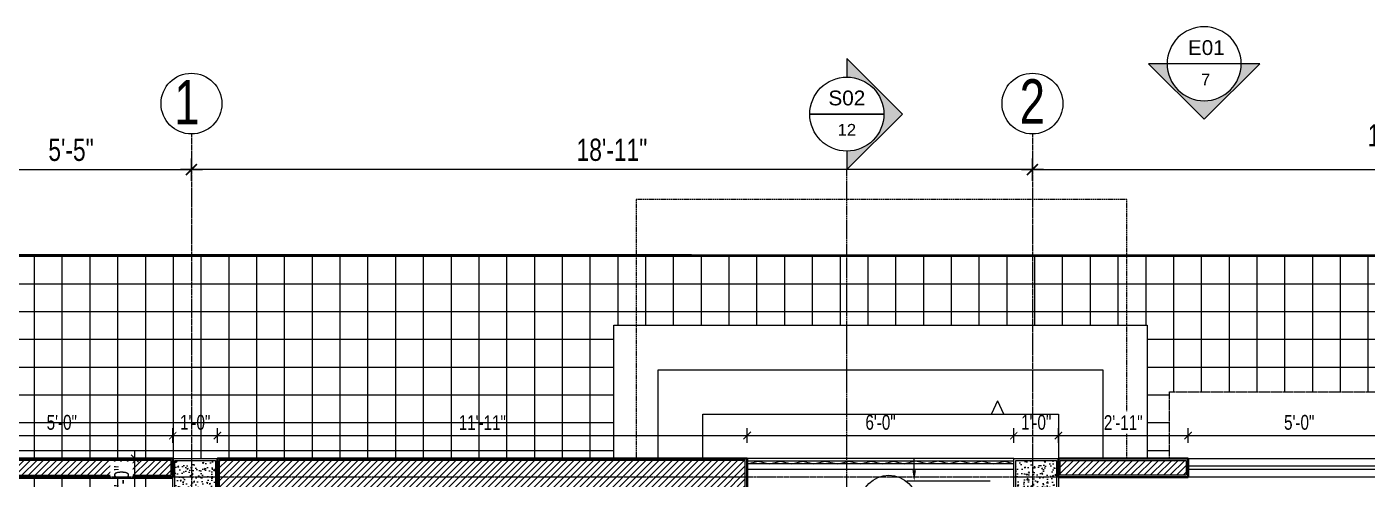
# Model space of a CAD drawing. Header units: inches. Extents: x 985 to 11353, y 526 to 2181.
# Drawn here: x 6573.3 to 6935, y 1804.7 to 1927 of the extents above; entities that cross this region are included whole.
import ezdxf
from ezdxf.enums import TextEntityAlignment as Align

# ---------------------------------------------------------------- set-up
doc = ezdxf.new("R2010")
doc.units = ezdxf.units.IN
doc.header["$MEASUREMENT"] = 0
for name, pattern in [('ACAD_ISO12W100', [21, 12, -3, 0, -3, 0, -3]), ('DASH', [0.35, 0.25, -0.1]), ('PHANTOMX2', [5, 2.5, -0.5, 0.5, -0.5, 0.5, -0.5])]:
    doc.linetypes.add(name, pattern=pattern)
for name, color, linetype, lineweight in [('COLUMN', 1, 'Continuous', 25), ('Dimension', 22, 'Continuous', 13), ('Elevation Marker', 252, 'Continuous', 15), ('Glass', 5, 'Continuous', 9), ('grid', 9, 'Continuous', 13), ('Grid marker', 161, 'Continuous', 15), ('Grid Text', 5, 'Continuous', 15), ('HACTH', 8, 'Continuous', 9), ('I-DOOR-IDEN-N', 7, 'Continuous', 15), ('Plaster Line', 5, 'Continuous', 15), ('Porch', 90, 'Continuous', 15), ('railing', 232, 'Continuous', 15), ('Stair', 86, 'Continuous', 18), ('Sunshed', 5, 'Continuous', 15), ('wall 05', 3, 'Continuous', 40), ('WINDOW', 140, 'Continuous', 9)]:
    doc.layers.add(name, color=color, linetype=linetype, lineweight=lineweight)
doc.layers.add('FREE-TEXT', color=7, linetype='Continuous')
doc.layers.add('HORN SROBE WIRING', color=1, linetype='Continuous')
doc.styles.add('Arial', font='arial.ttf')
doc.styles.get("Standard").update_dxf_attribs({"font": 'isocp3.shx'})
doc.styles.add('Swiss721', font='swisscl.ttf')
doc.dimstyles.new('DIM08', dxfattribs={"dimtxt": 8, "dimasz": 4, "dimexe": 4, "dimexo": 0, "dimgap": 3, "dimtad": 1, "dimdec": 1, "dimzin": 3, "dimdsep": 46, "dimlunit": 4, "dimtxsty": 'Swiss721', "dimblk": 'ARCHTICK', "dimcen": 0, "dimdle": 4, "dimclrd": 256, "dimclre": 256, "dimclrt": 256, "dimadec": 0, "dimazin": 0, "dimtfac": 1, "dimtdec": 1, "dimtofl": 0, "dimtmove": 0, "dimatfit": 3, "dimldrblk": 'ARCHTICK', "dimfxl": 4, "dimfxlon": 1, "dimtfill": 1, "dimtolj": 1, "dimtzin": 0, "dimlwd": 9, "dimlwe": 9, "dimarcsym": 0})
doc.dimstyles.get("Standard").update_dxf_attribs({"dimtxt": 2, "dimasz": 3, "dimexe": 2, "dimexo": 2, "dimgap": 1, "dimtad": 0, "dimtih": 1, "dimtoh": 1, "dimdec": 1, "dimzin": 0, "dimdsep": 46, "dimtxsty": 'Standard', "dimcen": 0, "dimclrd": 256, "dimclre": 256, "dimclrt": 256, "dimadec": 1, "dimazin": 0, "dimtfac": 1, "dimtdec": 1, "dimtofl": 0, "dimtmove": 0, "dimatfit": 3, "dimfxl": 1, "dimtolj": 1, "dimtzin": 0, "dimlwd": -1, "dimlwe": -1, "dimarcsym": 0})
pattern_1 = [(45, (-115482.1609, -169903.1285), (-0.8838834765, 0.8838834765), [])]

# ---------------------------------------------------------------- blocks, each defined once
blk = doc.blocks.new('C 12X12')
at = {"layer": 'HACTH'}
h = blk.add_hatch(dxfattribs=at)
h.set_pattern_fill('AR-CONC', color=256, scale=0.5, style=0)
h.set_pattern_definition([(50, (0, 0), (3.58630091, -0.313760675), [0.375, -4.125]), (355, (0, 0), (-0.69375667, 3.76096067), [0.3, -3.3]), (100.4514, (0.299, -0.026), (2.89254691, 3.44719771), [0.31870095, -3.50571056]), (46.1842, (0, 1), (5.33620524, -0.82759507), [0.5625, -6.1875]), (96.6356, (0.4447, 0.931), (4.67331353, 4.87058935), [0.47805144, -5.258565]), (351.1842, (0, 1), (4.67330973, 4.870593), [0.45, -4.95]), (21, (0.5, 0.75), (2.98453526, -2.01309445), [0.375, -4.125]), (326, (0.5, 0.75), (1.21657666, 3.62575023), [0.3, -3.3]), (71.4514, (0.7487, 0.5822), (4.20111314, 1.61265248), [0.31870095, -3.50571056]), (37.5, (0, 0), (0.060799277, 1.66446927), [0, -3.26, 0, -3.35, 0, -3.3125]), (7.5, (0, 0), (1.315347687, 1.97205856), [0, -1.91, 0, -3.185, 0, -1.2625]), (327.5, (-1.115, 0), (2.66911218, -0.112774359), [0, -1.25, 0, -3.9, 0, -5.175]), (317.5, (-1.615, 0), (2.915930847, 0.50052491), [0, -1.625, 0, -2.59, 0, -3.675])])
h.paths.add_polyline_path([(88279, -6819.5), (88279, -6808.5), (88268, -6808.5), (88268, -6819.5)])
at = {"layer": 'COLUMN'}
blk.add_lwpolyline([(88267.5, -6808), (88279.5, -6808), (88279.5, -6820), (88267.5, -6820)], close=True, dxfattribs=at)
at = {"layer": 'Plaster Line'}
blk.add_lwpolyline([(88268, -6808.5), (88279, -6808.5), (88279, -6819.5), (88268, -6819.5)], close=True, dxfattribs=at)
blk = doc.blocks.new('_ArchTick')
at = {"color": 0, "linetype": 'ByBlock', "const_width": 0.15}
blk.add_lwpolyline([(-0.5, -0.5), (0.5, 0.5)], dxfattribs=at)
blk = doc.blocks.new('*D241')
at = {"layer": 'Defpoints', "color": 0, "transparency": 16777216}
for p in [(6612.69, 1810.28), (6612.69, 1798.28)]:
    blk.add_point(p, dxfattribs=at)
at = {"layer": 'Dimension', "lineweight": 9, "transparency": 16777216}
for p, q in [((6604.4, 1810.28), (6600.4, 1810.28)), ((6602.4, 1796.28), (6602.4, 1812.28)), ((6604.4, 1798.28), (6600.4, 1798.28))]:
    blk.add_line(p, q, dxfattribs=at)
at = {"layer": 'Dimension', "lineweight": 9, "transparency": 16777216, "xscale": 2, "yscale": 2, "zscale": 2}
for p, rotation in [((6602.4, 1810.28), 90), ((6602.4, 1798.28), 270)]:
    blk.add_blockref('_ArchTick', p, dxfattribs=dict(at, rotation=rotation))
at = {"layer": 'Dimension', "transparency": 16777216, "insert": (6598.85, 1804.33), "char_height": 4, "attachment_point": 5, "rotation": 90, "style": 'Swiss721', "bg_fill": 3, "box_fill_scale": 1.25, "bg_fill_color": 256, "bg_fill_true_color": 13158600, "bg_fill_transparency": 0}
blk.add_mtext('\\A1;1\'-0"', dxfattribs=at)
at = {"layer": 'Defpoints', "color": 0, "transparency": 16777216}
blk.add_point((6602.4, 1810.28), dxfattribs=at)
blk = doc.blocks.new('*D247')
at = {"layer": 'Defpoints', "color": 0, "transparency": 16777216}
for p in [(6612.69, 1816.49), (6552.69, 1810.28), (6612.69, 1810.28)]:
    blk.add_point(p, dxfattribs=at)
at = {"layer": 'Dimension', "lineweight": 9, "transparency": 16777216}
for p, q in [((6550.69, 1816.49), (6614.69, 1816.49)), ((6552.69, 1814.49), (6552.69, 1818.49)), ((6612.69, 1814.49), (6612.69, 1818.49))]:
    blk.add_line(p, q, dxfattribs=at)
at = {"layer": 'Dimension', "lineweight": 9, "transparency": 16777216, "xscale": 2, "yscale": 2, "zscale": 2, "rotation": 180}
blk.add_blockref('_ArchTick', (6552.69, 1816.49), dxfattribs=at)
at = {"layer": 'Dimension', "lineweight": 9, "transparency": 16777216, "xscale": 2, "yscale": 2, "zscale": 2}
blk.add_blockref('_ArchTick', (6612.69, 1816.49), dxfattribs=at)
at = {"layer": 'Dimension', "transparency": 16777216, "insert": (6582.69, 1820.04), "char_height": 4, "attachment_point": 5, "style": 'Swiss721', "bg_fill": 3, "box_fill_scale": 1.25, "bg_fill_color": 256, "bg_fill_true_color": 13158600, "bg_fill_transparency": 0}
blk.add_mtext('\\A1;5\'-0"', dxfattribs=at)
blk = doc.blocks.new('*D248')
at = {"layer": 'Defpoints', "color": 0, "transparency": 16777216}
for p in [(6612.69, 1810.28), (6624.69, 1810.28)]:
    blk.add_point(p, dxfattribs=at)
at = {"layer": 'Dimension', "lineweight": 9, "transparency": 16777216}
for p, q in [((6610.69, 1816.49), (6626.69, 1816.49)), ((6612.69, 1814.49), (6612.69, 1818.49)), ((6624.69, 1814.49), (6624.69, 1818.49))]:
    blk.add_line(p, q, dxfattribs=at)
at = {"layer": 'Dimension', "lineweight": 9, "transparency": 16777216, "xscale": 2, "yscale": 2, "zscale": 2, "rotation": 180}
blk.add_blockref('_ArchTick', (6612.69, 1816.49), dxfattribs=at)
at = {"layer": 'Dimension', "lineweight": 9, "transparency": 16777216, "xscale": 2, "yscale": 2, "zscale": 2}
blk.add_blockref('_ArchTick', (6624.69, 1816.49), dxfattribs=at)
at = {"layer": 'Dimension', "transparency": 16777216, "insert": (6618.69, 1820.04), "char_height": 4, "attachment_point": 5, "style": 'Swiss721', "bg_fill": 3, "box_fill_scale": 1.25, "bg_fill_color": 256, "bg_fill_true_color": 13158600, "bg_fill_transparency": 0}
blk.add_mtext('\\A1;1\'-0"', dxfattribs=at)
at = {"layer": 'Defpoints', "color": 0, "transparency": 16777216}
blk.add_point((6624.69, 1816.49), dxfattribs=at)
blk = doc.blocks.new('*D288')
at = {"layer": 'Defpoints', "color": 0, "transparency": 16777216}
for p in [(6767.69, 1816.49), (6624.69, 1810.28), (6767.69, 1810.29)]:
    blk.add_point(p, dxfattribs=at)
at = {"layer": 'Dimension', "lineweight": 9, "transparency": 16777216}
for p, q in [((6622.69, 1816.49), (6769.69, 1816.49)), ((6624.69, 1814.49), (6624.69, 1818.49)), ((6767.69, 1814.49), (6767.69, 1818.49))]:
    blk.add_line(p, q, dxfattribs=at)
at = {"layer": 'Dimension', "lineweight": 9, "transparency": 16777216, "xscale": 2, "yscale": 2, "zscale": 2, "rotation": 180}
blk.add_blockref('_ArchTick', (6624.69, 1816.49), dxfattribs=at)
at = {"layer": 'Dimension', "lineweight": 9, "transparency": 16777216, "xscale": 2, "yscale": 2, "zscale": 2}
blk.add_blockref('_ArchTick', (6767.69, 1816.49), dxfattribs=at)
at = {"layer": 'Dimension', "transparency": 16777216, "insert": (6696.19, 1819.99), "char_height": 4, "attachment_point": 5, "style": 'Swiss721', "bg_fill": 3, "box_fill_scale": 1.25, "bg_fill_color": 256, "bg_fill_true_color": 13158600, "bg_fill_transparency": 0}
blk.add_mtext('\\A1;11\'-11"', dxfattribs=at)
blk = doc.blocks.new('*D289')
at = {"layer": 'Defpoints', "color": 0, "transparency": 16777216}
for p in [(6839.69, 1816.49), (6767.69, 1810.29), (6839.69, 1810.29)]:
    blk.add_point(p, dxfattribs=at)
at = {"layer": 'Dimension', "lineweight": 9, "transparency": 16777216}
for p, q in [((6765.69, 1816.49), (6841.69, 1816.49)), ((6767.69, 1814.49), (6767.69, 1818.49)), ((6839.69, 1814.49), (6839.69, 1818.49))]:
    blk.add_line(p, q, dxfattribs=at)
at = {"layer": 'Dimension', "lineweight": 9, "transparency": 16777216, "xscale": 2, "yscale": 2, "zscale": 2, "rotation": 180}
blk.add_blockref('_ArchTick', (6767.69, 1816.49), dxfattribs=at)
at = {"layer": 'Dimension', "lineweight": 9, "transparency": 16777216, "xscale": 2, "yscale": 2, "zscale": 2}
blk.add_blockref('_ArchTick', (6839.69, 1816.49), dxfattribs=at)
at = {"layer": 'Dimension', "transparency": 16777216, "insert": (6803.69, 1820.04), "char_height": 4, "attachment_point": 5, "style": 'Swiss721', "bg_fill": 3, "box_fill_scale": 1.25, "bg_fill_color": 256, "bg_fill_true_color": 13158600, "bg_fill_transparency": 0}
blk.add_mtext('\\A1;6\'-0"', dxfattribs=at)
blk = doc.blocks.new('*D290')
at = {"layer": 'Defpoints', "color": 0, "transparency": 16777216}
for p in [(6839.69, 1810.29), (6851.69, 1810.28)]:
    blk.add_point(p, dxfattribs=at)
at = {"layer": 'Dimension', "lineweight": 9, "transparency": 16777216}
for p, q in [((6837.69, 1816.49), (6853.69, 1816.49)), ((6839.69, 1814.49), (6839.69, 1818.49)), ((6851.69, 1814.49), (6851.69, 1818.49))]:
    blk.add_line(p, q, dxfattribs=at)
at = {"layer": 'Dimension', "lineweight": 9, "transparency": 16777216, "xscale": 2, "yscale": 2, "zscale": 2, "rotation": 180}
blk.add_blockref('_ArchTick', (6839.69, 1816.49), dxfattribs=at)
at = {"layer": 'Dimension', "lineweight": 9, "transparency": 16777216, "xscale": 2, "yscale": 2, "zscale": 2}
blk.add_blockref('_ArchTick', (6851.69, 1816.49), dxfattribs=at)
at = {"layer": 'Dimension', "transparency": 16777216, "insert": (6845.69, 1820.04), "char_height": 4, "attachment_point": 5, "style": 'Swiss721', "bg_fill": 3, "box_fill_scale": 1.25, "bg_fill_color": 256, "bg_fill_true_color": 13158600, "bg_fill_transparency": 0}
blk.add_mtext('\\A1;1\'-0"', dxfattribs=at)
at = {"layer": 'Defpoints', "color": 0, "transparency": 16777216}
blk.add_point((6851.69, 1816.49), dxfattribs=at)
blk = doc.blocks.new('*D291')
at = {"layer": 'Defpoints', "color": 0, "transparency": 16777216}
for p in [(6886.69, 1816.49), (6851.69, 1810.28), (6886.69, 1810.29)]:
    blk.add_point(p, dxfattribs=at)
at = {"layer": 'Dimension', "lineweight": 9, "transparency": 16777216}
for p, q in [((6849.69, 1816.49), (6888.69, 1816.49)), ((6851.69, 1814.49), (6851.69, 1818.49)), ((6886.69, 1814.49), (6886.69, 1818.49))]:
    blk.add_line(p, q, dxfattribs=at)
at = {"layer": 'Dimension', "lineweight": 9, "transparency": 16777216, "xscale": 2, "yscale": 2, "zscale": 2, "rotation": 180}
blk.add_blockref('_ArchTick', (6851.69, 1816.49), dxfattribs=at)
at = {"layer": 'Dimension', "lineweight": 9, "transparency": 16777216, "xscale": 2, "yscale": 2, "zscale": 2}
blk.add_blockref('_ArchTick', (6886.69, 1816.49), dxfattribs=at)
at = {"layer": 'Dimension', "transparency": 16777216, "insert": (6869.19, 1820), "char_height": 4, "attachment_point": 5, "style": 'Swiss721', "bg_fill": 3, "box_fill_scale": 1.25, "bg_fill_color": 256, "bg_fill_true_color": 13158600, "bg_fill_transparency": 0}
blk.add_mtext('\\A1;2\'-11"', dxfattribs=at)
blk = doc.blocks.new('*D292')
at = {"layer": 'Defpoints', "color": 0, "transparency": 16777216}
for p in [(6946.69, 1816.49), (6886.69, 1810.29), (6946.69, 1810.28)]:
    blk.add_point(p, dxfattribs=at)
at = {"layer": 'Dimension', "lineweight": 9, "transparency": 16777216}
for p, q in [((6884.69, 1816.49), (6948.69, 1816.49)), ((6886.69, 1814.49), (6886.69, 1818.49)), ((6946.69, 1814.49), (6946.69, 1818.49))]:
    blk.add_line(p, q, dxfattribs=at)
at = {"layer": 'Dimension', "lineweight": 9, "transparency": 16777216, "xscale": 2, "yscale": 2, "zscale": 2, "rotation": 180}
blk.add_blockref('_ArchTick', (6886.69, 1816.49), dxfattribs=at)
at = {"layer": 'Dimension', "lineweight": 9, "transparency": 16777216, "xscale": 2, "yscale": 2, "zscale": 2}
blk.add_blockref('_ArchTick', (6946.69, 1816.49), dxfattribs=at)
at = {"layer": 'Dimension', "transparency": 16777216, "insert": (6916.69, 1820.04), "char_height": 4, "attachment_point": 5, "style": 'Swiss721', "bg_fill": 3, "box_fill_scale": 1.25, "bg_fill_color": 256, "bg_fill_true_color": 13158600, "bg_fill_transparency": 0}
blk.add_mtext('\\A1;5\'-0"', dxfattribs=at)
blk = doc.blocks.new('wall&door')
at = {"color": 0, "linetype": 'ByBlock', "lineweight": -2}
blk.add_circle((0, 0), 3.04, dxfattribs=at)
at = {"color": 0, "linetype": 'ByBlock', "lineweight": -2, "ltscale": 25.4, "style": 'Arial'}
blk.add_attdef('PT1', text='', height=1.6, dxfattribs=at).set_placement((0, 0), align=Align.MIDDLE_CENTER)
blk = doc.blocks.new('*D337')
at = {"layer": 'Defpoints', "color": 0, "transparency": 16777216}
for p in [(6617.69, 1888.36), (6552.69, 1865.29), (6617.69, 1865.29)]:
    blk.add_point(p, dxfattribs=at)
at = {"layer": 'Dimension', "lineweight": 9, "transparency": 16777216}
for p, q in [((6552.69, 1885.36), (6552.69, 1891.36)), ((6617.69, 1885.36), (6617.69, 1891.36)), ((6549.69, 1888.36), (6620.69, 1888.36))]:
    blk.add_line(p, q, dxfattribs=at)
at = {"layer": 'Dimension', "lineweight": 9, "transparency": 16777216, "xscale": 3, "yscale": 3, "zscale": 3, "rotation": 180}
blk.add_blockref('_ArchTick', (6552.69, 1888.36), dxfattribs=at)
at = {"layer": 'Dimension', "lineweight": 9, "transparency": 16777216, "xscale": 3, "yscale": 3, "zscale": 3}
blk.add_blockref('_ArchTick', (6617.69, 1888.36), dxfattribs=at)
at = {"layer": 'Dimension', "transparency": 16777216, "insert": (6585.19, 1893.67), "char_height": 6, "attachment_point": 5, "style": 'Swiss721', "bg_fill": 3, "box_fill_scale": 1.25, "bg_fill_color": 256, "bg_fill_true_color": 13158600, "bg_fill_transparency": 0}
blk.add_mtext('\\A1;5\'-5"', dxfattribs=at)
blk = doc.blocks.new('*D338')
at = {"layer": 'Defpoints', "color": 0, "transparency": 16777216}
for p in [(6617.69, 1888.36), (6844.69, 1867.31), (6617.69, 1865.29)]:
    blk.add_point(p, dxfattribs=at)
at = {"layer": 'Dimension', "lineweight": 9, "transparency": 16777216}
for p, q in [((6617.69, 1885.36), (6617.69, 1891.36)), ((6844.69, 1885.36), (6844.69, 1891.36)), ((6847.69, 1888.36), (6614.69, 1888.36))]:
    blk.add_line(p, q, dxfattribs=at)
at = {"layer": 'Dimension', "lineweight": 9, "transparency": 16777216, "xscale": 3, "yscale": 3, "zscale": 3, "rotation": 180}
blk.add_blockref('_ArchTick', (6617.69, 1888.36), dxfattribs=at)
at = {"layer": 'Dimension', "lineweight": 9, "transparency": 16777216, "xscale": 3, "yscale": 3, "zscale": 3}
blk.add_blockref('_ArchTick', (6844.69, 1888.36), dxfattribs=at)
at = {"layer": 'Dimension', "transparency": 16777216, "insert": (6731.19, 1893.68), "char_height": 6, "attachment_point": 5, "style": 'Swiss721', "bg_fill": 3, "box_fill_scale": 1.25, "bg_fill_color": 256, "bg_fill_true_color": 13158600, "bg_fill_transparency": 0}
blk.add_mtext('\\A1;18\'-11"', dxfattribs=at)
blk = doc.blocks.new('*D339')
at = {"layer": 'Defpoints', "color": 0, "transparency": 16777216}
for p in [(7048.19, 1888.36), (6844.69, 1867.31), (7048.19, 1865.29)]:
    blk.add_point(p, dxfattribs=at)
at = {"layer": 'Dimension', "lineweight": 9, "transparency": 16777216}
for p, q in [((6844.69, 1885.36), (6844.69, 1891.36)), ((7048.19, 1885.36), (7048.19, 1891.36)), ((6841.69, 1888.36), (7051.19, 1888.36))]:
    blk.add_line(p, q, dxfattribs=at)
at = {"layer": 'Dimension', "lineweight": 9, "transparency": 16777216, "xscale": 3, "yscale": 3, "zscale": 3, "rotation": 180}
blk.add_blockref('_ArchTick', (6844.69, 1888.36), dxfattribs=at)
at = {"layer": 'Dimension', "lineweight": 9, "transparency": 16777216, "xscale": 3, "yscale": 3, "zscale": 3}
blk.add_blockref('_ArchTick', (7048.19, 1888.36), dxfattribs=at)
at = {"layer": 'Dimension', "transparency": 16777216, "insert": (6946.44, 1897.63), "char_height": 6, "attachment_point": 5, "style": 'Swiss721', "bg_fill": 3, "box_fill_scale": 1.25, "bg_fill_color": 256, "bg_fill_true_color": 13158600, "bg_fill_transparency": 0}
blk.add_mtext('\\A1;16\'-11{\\H1.000000x;\\S1/2;}"', dxfattribs=at)
blk = doc.blocks.new('*U89')
h = blk.add_hatch(color=252)
h.dxf.hatch_style = 1
h.paths.add_polyline_path([(-500, 0), (-750, 0), (0, -750), (750, 0), (500, 0, -0.414214), (0, -500, -0.414214)])
at = {"linetype": 'ByBlock', "lineweight": -2}
blk.add_line((-500, 0), (500, 0), dxfattribs=at)
at = {"color": 6}
for p, q in [((0, -750), (750, 0)), ((500, 0), (750, 0)), ((-750, 0), (0, -750)), ((-750, 0), (-500, 0))]:
    blk.add_line(p, q, dxfattribs=at)
blk.add_circle((0, 0), 500)
at = {"color": 3, "style": 'Arial'}
blk.add_attdef('S01', text='', height=200, dxfattribs=at).set_placement((0, 319), align=Align.TOP_CENTER)
at = {"color": 6, "style": 'Arial'}
blk.add_attdef('IN-201', text='', height=160, dxfattribs=at).set_placement((0, -133), align=Align.TOP_CENTER)
blk = doc.blocks.new('*D439')
at = {"layer": 'Defpoints', "color": 0, "transparency": 16777216}
for p in [(6835.29, 1804.14), (6812.77, 1760), (6835.29, 1760)]:
    blk.add_point(p, dxfattribs=at)
at = {"layer": 'FREE-TEXT', "transparency": 16777216}
for p, q in [((6812.77, 1807.14), (6812.77, 1810.14)), ((6833.29, 1804.14), (6810.77, 1804.14)), ((6833.29, 1760), (6810.77, 1760)), ((6812.77, 1757), (6812.77, 1754))]:
    blk.add_line(p, q, dxfattribs=at)
for points in [[(6812.27, 1807.14), (6813.27, 1807.14), (6812.77, 1804.14)], [(6812.27, 1757), (6813.27, 1757), (6812.77, 1760)]]:
    blk.add_solid(points, dxfattribs=at)
at = {"layer": 'FREE-TEXT', "transparency": 16777216, "insert": (6812.77, 1782.07), "char_height": 10, "attachment_point": 5, "rotation": 90}
blk.add_mtext('\\A1;3\'-8.1"', dxfattribs=at)

msp = doc.modelspace()

# ---------------------------------------------------------------- hatches: boundary and pattern name
at = {"layer": 'HACTH'}
h = msp.add_hatch(dxfattribs=at)
h.set_pattern_fill('ANSI31', color=256, scale=10, style=0)
h.set_pattern_definition(pattern_1)
h.paths.add_polyline_path([(6612.19, 1805.78), (6612.19, 1809.78), (6553.19, 1809.78), (6553.19, 1805.78)])
h = msp.add_hatch(dxfattribs=at)
h.set_pattern_fill('ANSI31', color=256, scale=10, style=0)
h.set_pattern_definition(pattern_1)
h.paths.add_polyline_path([(6767.19, 1800.79), (6767.19, 1809.78), (6625.19, 1809.78), (6625.19, 1800.79)])
h = msp.add_hatch(dxfattribs=at)
h.set_pattern_fill('ANSI31', color=256, scale=10, style=0)
h.set_pattern_definition([(45, (-115481.6609, -169903.1285), (-0.8838834765, 0.8838834765), [])])
h.paths.add_polyline_path([(6852.19, 1809.78), (6852.19, 1805.78), (6886.19, 1805.78), (6886.19, 1809.78)])
at = {"layer": 'Plaster Line'}
h = msp.add_hatch(dxfattribs=at)
h.set_pattern_fill('ANSI31', color=256, scale=100, style=0)
h.set_pattern_definition([(45, (-112254.609, -171244.823), (-8.8388348, 8.8388348), [])])
h.paths.add_polyline_path([(6891.93, 1809.78), (6882.93, 1809.78), (6882.93, 1805.78), (6891.93, 1805.78)])

# ---------------------------------------------------------------- linework, layer by layer
for p, q in [((6839.69, 1810.29), (6767.69, 1810.29)), ((6839.69, 1809.58), (6767.69, 1809.58)), ((6767.69, 1808.83), (6770.69, 1809.58)), ((6770.69, 1809.58), (6773.69, 1808.83)), ((6773.69, 1808.83), (6776.69, 1809.58)), ((6776.69, 1809.58), (6779.69, 1808.83)), ((6779.69, 1808.83), (6782.69, 1809.58)), ((6782.69, 1809.58), (6785.69, 1808.83)), ((6785.69, 1808.83), (6788.69, 1809.58)), ((6788.69, 1809.58), (6792.19, 1808.83)), ((6792.19, 1808.83), (6795.19, 1809.58)), ((6795.19, 1809.58), (6798.19, 1808.83)), ((6798.19, 1808.83), (6801.19, 1809.58)), ((6801.19, 1809.58), (6804.19, 1808.83)), ((6804.19, 1808.83), (6807.19, 1809.58)), ((6807.19, 1809.58), (6810.19, 1808.83)), ((6813.19, 1809.58), (6810.19, 1808.83)), ((6816.19, 1808.83), (6813.19, 1809.58)), ((6819.19, 1809.58), (6816.19, 1808.83)), ((6822.19, 1808.83), (6819.19, 1809.58)), ((6825.19, 1809.58), (6822.19, 1808.83)), ((6828.19, 1808.83), (6825.19, 1809.58)), ((6831.19, 1809.58), (6828.19, 1808.83)), ((6831.19, 1809.58), (6834.19, 1808.83)), ((6834.19, 1808.83), (6837.19, 1809.58)), ((6837.19, 1809.58), (6839.69, 1808.83)), ((6839.69, 1808.83), (6767.69, 1808.83)), ((6839.69, 1807.32), (6767.69, 1807.32))]:
    msp.add_line(p, q)
at = {"layer": 'Elevation Marker'}
for q in [(6809.59, 1903.36), (6794.59, 1913.36)]:
    msp.add_line((6794.59, 1918.36), q, dxfattribs=at)
at = {"layer": 'Elevation Marker', "linetype": 'ByBlock'}
for p, q in [((6804.59, 1903.36), (6784.59, 1903.36)), ((6784.59, 1903.36), (6804.59, 1903.36))]:
    msp.add_line(p, q, dxfattribs=at)
at = {"layer": 'Glass', "ltscale": 10}
msp.add_lwpolyline([(6946.69, 1808.28), (6946.69, 1807.28), (6886.69, 1807.28), (6886.69, 1808.28)], close=True, dxfattribs=at)
at = {"layer": 'Grid marker'}
for centre in [(6617.69, 1906.2), (6844.69, 1906.2)]:
    msp.add_circle(centre, 8.21, dxfattribs=at)
at = {"layer": 'Plaster Line'}
for points in [[(6553.19, 1805.78), (6612.19, 1805.78), (6612.19, 1809.78), (6553.19, 1809.78)], [(6767.19, 1809.78), (6625.19, 1809.78), (6625.19, 1800.79), (6767.19, 1800.79)], [(6886.19, 1805.78), (6852.19, 1805.78), (6852.19, 1809.78), (6886.19, 1809.78)]]:
    msp.add_lwpolyline(points, close=True, dxfattribs=at)
at = {"layer": 'Porch', "linetype": 'DASH', "ltscale": 1.5}
msp.add_lwpolyline([(6870.19, 1810.28), (6870.19, 1880.29), (6737.69, 1880.29), (6737.69, 1810.28)], dxfattribs=at)
at = {"layer": 'railing', "ltscale": 20}
msp.add_lwpolyline([(6752.69, 1865.29), (6552.69, 1865.29), (6552.69, 1810.28), (6552.69, 1865.29), (7221.69, 1865.29), (7276.7, 1865.29), (7276.7, 1456.28), (7221.19, 1456.28)], dxfattribs=at)
at = {"layer": 'Sunshed', "linetype": 'DASH'}
msp.add_lwpolyline([(6881.69, 1810.28), (6881.69, 1828.28), (6951.69, 1828.28), (6951.69, 1810.28)], dxfattribs=at)
at = {"layer": 'wall 05'}
for points in [[(6552.69, 1805.28), (6612.69, 1805.28), (6612.69, 1810.28), (6552.69, 1810.28)], [(6767.69, 1810.28), (6624.69, 1810.28), (6624.69, 1800.29), (6767.69, 1800.29)], [(6886.69, 1805.28), (6851.69, 1805.28), (6851.69, 1810.28), (6886.69, 1810.28)]]:
    msp.add_lwpolyline(points, close=True, dxfattribs=at)
at = {"layer": 'WINDOW', "ltscale": 10}
msp.add_lwpolyline([(6946.69, 1810.28), (6946.69, 1805.28), (6886.69, 1805.28), (6886.69, 1810.28)], close=True, dxfattribs=at)

# ---------------------------------------------------------------- block references
at = {"layer": 'HACTH'}
for p in [(-81654.81, 8618.28), (-81427.81, 8618.28)]:
    msp.add_blockref('C 12X12', p, dxfattribs=at)
at = {"layer": 'I-DOOR-IDEN-N'}
ref = msp.add_blockref('wall&door', (6805.91, 1798.17), dxfattribs=dict(at, xscale=2.5, yscale=2.5, zscale=2.5))
ref.add_attrib('PT1', 'D107', dxfattribs={"layer": '0', "color": 7, "linetype": 'ByBlock', "lineweight": -2, "ltscale": 25.4, "height": 4, "style": 'Arial'}).set_placement((6805.91, 1798.17), align=Align.MIDDLE_CENTER)

# ---------------------------------------------------------------- texts
at = {"layer": 'Elevation Marker', "style": 'Arial'}
msp.add_attdef('S02', text='De-A', height=4, dxfattribs=at).set_placement((6794.59, 1909.73), align=Align.TOP_CENTER)
at = {"layer": 'Grid Text', "char_height": 12, "attachment_point": 2, "style": 'Swiss721'}
for s, insert in [('1', (6616.45, 1912.57)), ('2', (6844.65, 1912.77))]:
    msp.add_mtext(s, dxfattribs=dict(at, insert=insert))

# ---------------------------------------------------------------- next in the draw order: dimensions: what is measured, and where the dimension line sits
at = {"layer": 'Dimension'}
dim = msp.add_linear_dim(base=(6602.4, 1810.28), p1=(6612.69, 1798.28), p2=(6612.69, 1810.28), angle=90, dimstyle='DIM08', override={"dimscale": 0.5, "dimarcsym": 2}, dxfattribs=at)
dim.commit()
dim.dimension.update_dxf_attribs({"geometry": '*D241', "text_midpoint": (6602.4, 1804.33), "dimtype": 160})

# ---------------------------------------------------------------- next in the draw order: linework, layer by layer
at = {"layer": 'grid', "linetype": 'PHANTOMX2', "ltscale": 0.2}
msp.add_line((7284.15, 1805.28), (6515.44, 1805.28), dxfattribs=at)

# ---------------------------------------------------------------- next in the draw order: dimensions: what is measured, and where the dimension line sits
at = {"layer": 'Dimension'}
dim = msp.add_linear_dim(base=(6612.69, 1816.49), p1=(6552.69, 1810.28), p2=(6612.69, 1810.28), dimstyle='DIM08', override={"dimscale": 0.5, "dimarcsym": 2}, dxfattribs=at)
dim.commit()
dim.dimension.update_dxf_attribs({"geometry": '*D247', "text_midpoint": (6582.69, 1820.04)})

# ---------------------------------------------------------------- next in the draw order: dimensions: what is measured, and where the dimension line sits
dim = msp.add_linear_dim(base=(6624.69, 1816.49), p1=(6612.69, 1810.28), p2=(6624.69, 1810.28), dimstyle='DIM08', override={"dimscale": 0.5, "dimarcsym": 2}, dxfattribs=at)
dim.commit()
dim.dimension.update_dxf_attribs({"geometry": '*D248', "text_midpoint": (6618.69, 1820.04)})

# ---------------------------------------------------------------- next in the draw order: linework, layer by layer
at = {"layer": 'grid', "linetype": 'PHANTOMX2', "ltscale": 0.2}
msp.add_line((6617.69, 1897.99), (6617.69, 1391.54), dxfattribs=at)

# ---------------------------------------------------------------- next in the draw order: dimensions: what is measured, and where the dimension line sits
at = {"layer": 'Dimension'}
dim = msp.add_linear_dim(base=(6767.69, 1816.49), p1=(6624.69, 1810.28), p2=(6767.69, 1810.29), dimstyle='DIM08', override={"dimscale": 0.5, "dimarcsym": 2}, dxfattribs=at)
dim.commit()
dim.dimension.update_dxf_attribs({"geometry": '*D288', "text_midpoint": (6696.19, 1819.99)})

# ---------------------------------------------------------------- next in the draw order: dimensions: what is measured, and where the dimension line sits
for base, p1, p2, override, picture, middle in [((6617.69, 1888.36), (6552.69, 1865.29), (6617.69, 1865.29), {"dimscale": 0.75, "dimarcsym": 1}, '*D337', (6585.19, 1893.67)), ((6839.69, 1816.49), (6767.69, 1810.29), (6839.69, 1810.29), {"dimscale": 0.5, "dimarcsym": 2}, '*D289', (6803.69, 1820.04))]:
    dim = msp.add_linear_dim(base=base, p1=p1, p2=p2, dimstyle='DIM08', override=override, dxfattribs=at)
    dim.commit()
    dim.dimension.update_dxf_attribs({"geometry": picture, "text_midpoint": middle})

# ---------------------------------------------------------------- next in the draw order: linework, layer by layer
at = {"layer": 'HORN SROBE WIRING'}
msp.add_line((6835.28, 1825.85), (6833.67, 1822.33), dxfattribs=at)

# ---------------------------------------------------------------- next in the draw order: dimensions: what is measured, and where the dimension line sits
at = {"layer": 'Dimension'}
dim = msp.add_linear_dim(base=(6851.69, 1816.49), p1=(6839.69, 1810.29), p2=(6851.69, 1810.28), dimstyle='DIM08', override={"dimscale": 0.5, "dimarcsym": 2}, dxfattribs=at)
dim.commit()
dim.dimension.update_dxf_attribs({"geometry": '*D290', "text_midpoint": (6845.69, 1820.04)})
at = {"layer": 'FREE-TEXT'}
dim = msp.add_linear_dim(base=(6812.77, 1760), p1=(6835.29, 1804.14), p2=(6835.29, 1760), angle=90, dimstyle='Standard', override={"dimtxt": 10, "dimtih": 0, "dimtoh": 0, "dimlunit": 3}, dxfattribs=at)
dim.commit()
dim.dimension.update_dxf_attribs({"geometry": '*D439', "text_midpoint": (6812.77, 1782.07)})

# ---------------------------------------------------------------- next in the draw order: linework, layer by layer
at = {"layer": 'grid', "linetype": 'PHANTOMX2', "ltscale": 0.2}
msp.add_line((6844.69, 1897.99), (6844.69, 1391.54), dxfattribs=at)
at = {"layer": 'HORN SROBE WIRING'}
msp.add_line((6835.28, 1825.85), (6836.89, 1822.33), dxfattribs=at)

# ---------------------------------------------------------------- next in the draw order: dimensions: what is measured, and where the dimension line sits
at = {"layer": 'Dimension'}
dim = msp.add_linear_dim(base=(6886.69, 1816.49), p1=(6851.69, 1810.28), p2=(6886.69, 1810.29), dimstyle='DIM08', override={"dimscale": 0.5, "dimarcsym": 2}, dxfattribs=at)
dim.commit()
dim.dimension.update_dxf_attribs({"geometry": '*D291', "text_midpoint": (6869.19, 1820)})

# ---------------------------------------------------------------- next in the draw order: linework, layer by layer
at = {"layer": 'Stair', "linetype": 'Continuous', "ltscale": 10}
for points in [[(6731.69, 1810.29), (6731.69, 1846.29), (6875.69, 1846.29), (6875.69, 1810.28)], [(6743.69, 1810.29), (6743.69, 1834.29), (6863.69, 1834.29), (6863.69, 1810.28)], [(6755.69, 1810.29), (6755.69, 1810.29), (6755.69, 1822.29), (6851.69, 1822.29), (6851.69, 1822.29), (6851.69, 1810.28)]]:
    msp.add_lwpolyline(points, dxfattribs=at)

# ---------------------------------------------------------------- next in the draw order: dimensions: what is measured, and where the dimension line sits
at = {"layer": 'Dimension'}
dim = msp.add_linear_dim(base=(6617.69, 1888.36), p1=(6844.69, 1867.31), p2=(6617.69, 1865.29), angle=180, dimstyle='DIM08', override={"dimscale": 0.75, "dimarcsym": 1}, dxfattribs=at)
dim.commit()
dim.dimension.update_dxf_attribs({"geometry": '*D338', "text_midpoint": (6731.19, 1893.68)})
dim = msp.add_linear_dim(base=(6946.69, 1816.49), p1=(6886.69, 1810.29), p2=(6946.69, 1810.28), dimstyle='DIM08', override={"dimscale": 0.5, "dimarcsym": 2}, dxfattribs=at)
dim.commit()
dim.dimension.update_dxf_attribs({"geometry": '*D292', "text_midpoint": (6916.69, 1820.04)})

# ---------------------------------------------------------------- next in the draw order: hatches: boundary and pattern name
at = {"layer": 'Elevation Marker'}
h = msp.add_hatch(color=256, dxfattribs=at)
h.dxf.hatch_style = 1
edge = h.paths.add_edge_path()
edge.add_line((6794.59, 1913.36), (6794.59, 1918.36))
edge.add_line((6794.59, 1918.36), (6809.59, 1903.36))
edge.add_line((6809.59, 1903.36), (6794.59, 1888.36))
edge.add_line((6794.59, 1888.36), (6794.59, 1893.36))
edge.add_ellipse((6794.59, 1903.36), major_axis=(-7.07, 7.07), ratio=1, start_angle=135, end_angle=225)
edge.add_ellipse((6794.59, 1903.36), major_axis=(-7.07, -7.07), ratio=1, start_angle=135, end_angle=225)

# ---------------------------------------------------------------- next in the draw order: linework, layer by layer
for p in [(6809.59, 1903.36), (6794.59, 1893.36)]:
    msp.add_line(p, (6794.59, 1888.36), dxfattribs=at)
at = {"layer": 'Elevation Marker', "linetype": 'ACAD_ISO12W100', "ltscale": 0.02}
msp.add_line((6794.59, 1387.36), (6794.59, 1888.36), dxfattribs=at)
at = {"layer": 'Elevation Marker', "extrusion": (0, 0, -1)}
msp.add_ellipse((6794.59, 1903.36), major_axis=(-7.07, 7.07), ratio=1, start_param=5.497787, end_param=11.780972, dxfattribs=at)

# ---------------------------------------------------------------- next in the draw order: texts
at = {"layer": 'Elevation Marker', "style": 'Arial'}
msp.add_attdef('12', text='IN-201', height=3.2, dxfattribs=at).set_placement((6794.59, 1900.71), align=Align.TOP_CENTER)

# ---------------------------------------------------------------- next in the draw order: dimensions: what is measured, and where the dimension line sits
at = {"layer": 'Dimension'}
dim = msp.add_linear_dim(base=(7048.19, 1888.36), p1=(6844.69, 1867.31), p2=(7048.19, 1865.29), angle=180, dimstyle='DIM08', override={"dimscale": 0.75, "dimarcsym": 1}, dxfattribs=at)
dim.commit()
dim.dimension.update_dxf_attribs({"geometry": '*D339', "text_midpoint": (6946.44, 1897.63)})

# ---------------------------------------------------------------- next in the draw order: hatches: boundary and pattern name
at = {"layer": 'HACTH', "ltscale": 10}
h = msp.add_hatch(dxfattribs=at)
h.set_pattern_fill('ANSI37', color=256, scale=60, angle=45, style=0)
h.set_pattern_definition([(90, (-132002.168, -169930.0044), (-7.5, 1e-15), []), (180, (-132002.168, -169930.0044), (-1e-15, -7.5), [])])
h.paths.add_polyline_path([(7276.7, 1865.29), (7221.69, 1865.29), (6552.69, 1865.29), (6552.69, 1810.28), (6612.69, 1810.28), (6624.69, 1810.28), (6731.69, 1810.28), (6731.69, 1846.29), (6875.69, 1846.29), (6875.69, 1810.28), (6881.69, 1810.28), (6881.69, 1828.28), (6951.69, 1828.28), (6951.69, 1810.28), (6975.69, 1810.28), (6975.69, 1828.28), (7045.69, 1828.28), (7045.69, 1810.28), (7055.69, 1810.28), (7110.69, 1810.28), (7110.69, 1828.28), (7180.69, 1828.28), (7180.69, 1810.28), (7209.69, 1810.28), (7221.69, 1810.28), (7221.69, 1798.28), (7221.69, 1791.28), (7239.69, 1791.28), (7239.69, 1721.28), (7221.69, 1721.28), (7221.69, 1695.28), (7239.69, 1695.28), (7239.69, 1630.28), (7257.7, 1630.28), (7257.7, 1530.28), (7221.69, 1530.28), (7221.69, 1516.28), (7221.69, 1456.28), (7276.7, 1456.28)])
h.paths.add_polyline_path([(6612.69, 1791.29), (6612.69, 1798.28), (6612.69, 1805.28), (6552.69, 1805.28), (6552.69, 1606.28), (6612.69, 1606.28), (6612.69, 1636.29), (6594.69, 1636.29), (6576.68, 1636.29), (6576.68, 1738.29), (6612.69, 1738.29)], flags=17)

# ---------------------------------------------------------------- next in the draw order: block references
at = {"layer": 'Elevation Marker'}
ref = msp.add_blockref('*U89', (6891.04, 1916.97), dxfattribs=dict(at, xscale=-0.01999999998952262, yscale=0.01999999998952262, zscale=0.02))
ref.add_attrib('IN-201', '7', dxfattribs={"layer": '0', "color": 6, "height": 3.2, "style": 'Arial'}).set_placement((6891.44, 1914.31), align=Align.TOP_CENTER)
ref.add_attrib('S01', 'E01', dxfattribs={"layer": '0', "color": 3, "height": 4, "style": 'Arial'}).set_placement((6891.62, 1923.34), align=Align.TOP_CENTER)

doc.saveas('drawing.dxf')
